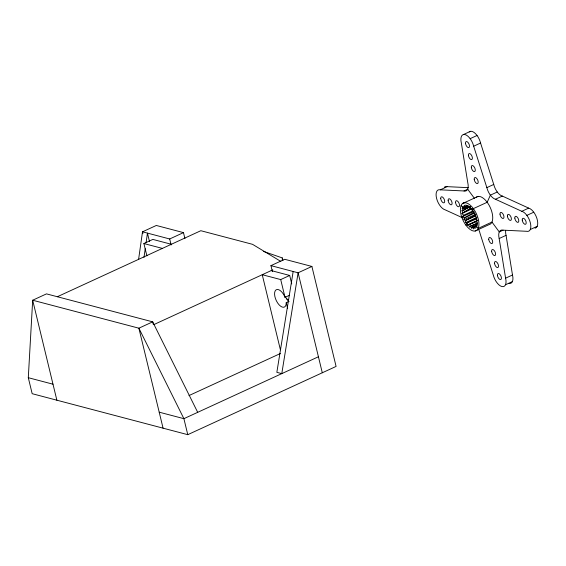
<?xml version="1.0" encoding="UTF-8"?>
<svg xmlns="http://www.w3.org/2000/svg" width="566" height="566" viewBox="0 0 566 566"><rect width="100%" height="100%" fill="white"/><g stroke="black" fill="none" stroke-linecap="round" stroke-linejoin="round"><path stroke-width="0.85" d="M272.387 271.638L270.937 265.638L284.733 259.292L311.901 266.445L336.091 366.421L187.77 434.674L32.17 393.695L28.3 377.699L32.679 300.228L46.483 293.874L152.679 321.849L197.697 412.331M138.564 259.596L142.512 231.812L156.308 225.466L183.476 232.619L184.926 238.619M143.997 257.424L145.229 248.743M146.092 242.665L147.45 233.114L149.523 241.682M293.167 271.496L276.845 372.329L281.783 373.631L298.105 272.798L311.901 266.445M475.829 215.936L465.528 220.492L463.986 219.672L464.332 217.924L474.223 212.229M467.268 205.996L465.733 206.852L465.853 204.878L467.247 206.93L467.771 205.387L468.924 207.687L470.459 206.937M476.834 224.695L472.079 226.888L471.556 228.431L470.396 226.131L477.506 223.089M465.945 225.197L467.014 222.82L476.982 217.761M476.501 225.784L474.832 226.365L476.409 227.511L475.73 225.112L477.23 225.671L476.204 223.308L477.541 223.237L476.239 221.058L477.308 220.372L475.829 218.533L476.558 217.273L474.994 215.894L475.341 214.146L473.792 213.325L473.735 211.21L472.313 210.998L473.381 208.621L487.177 202.274L490.361 195.171L497.266 191.994M474.499 213.092L464.332 217.924L462.762 216.545L463.497 215.285L473.02 210.906M463.497 215.285L462.012 213.446L470.495 208.238M469.136 206.838L463.115 210.51L461.785 210.58L463.08 212.759L470.799 208.606M469.787 206.767L463.115 210.51L462.097 208.147L463.596 208.705L467.283 206.491M467.261 205.96L465.733 206.852L464.198 205.196L464.488 207.453L466.745 206.137L464.488 207.453L462.917 206.307L463.596 208.705L468.068 206.116M470.438 206.845L468.924 207.687L469.815 206.675L470.65 209.08L471.846 208.663L472.313 210.998M475.44 215.101L465.528 220.492L465.592 222.608L467.014 222.82L476.664 218.844M477.216 220.747L467.474 225.155L467.014 222.82M288.002 301.834L286.233 302.626A9.572 4.677 65.3 0 1 279.095 304.826A9.572 4.677 65.3 0 1 275.246 290.761A9.572 4.677 65.3 0 1 284.38 295.848L285.016 297.348L289.495 295.289M146.912 255.86L143.884 243.543L152.855 239.411L171.328 244.279M142.922 233.525L142.512 231.812L169.68 238.972L183.476 232.619M57.322 296.747L200.824 230.709L252.542 244.328L280.821 261.414M463.561 134.503L470.459 131.326M470.155 138.656L477.053 135.486M462.698 217.853L445.124 209.823A10.881 5.313 65.3 0 1 436.535 198.199A10.881 5.313 65.3 0 1 440.291 189.829L464.007 190.968A10.881 5.313 65.3 0 0 467.757 182.599L461.325 142.95A10.881 5.313 65.3 0 1 465.075 134.581A10.881 5.313 65.3 0 1 473.671 146.205L480.569 143.028L493.743 184.452A10.881 5.313 65.3 0 0 502.339 196.077L528.694 208.118A10.881 5.313 65.3 0 1 536.915 218.426A10.881 5.313 65.3 0 1 535.047 228.197M440.291 189.829L447.19 186.653L468.266 187.664M153.994 324.53L272.77 269.869M464.007 190.968L467.834 189.207M280.389 349.731L262.242 274.715L280.715 279.576L289.686 275.451L291.731 283.913M473.671 146.205L486.845 187.622L493.743 184.452M464.155 202.798L477.952 196.452M467.247 206.93L468.832 206.201M466.547 208.387L469.716 206.93M462.012 213.446L472.327 208.698M486.845 187.622A10.881 5.313 65.3 0 0 495.441 199.246L502.339 196.077M462.762 216.545L473.869 211.429M463.986 219.672L475.886 214.196M465.592 222.608L476.699 217.493M467.474 225.155L477.789 220.407M475.171 231.02A15.232 7.436 65.3 0 0 473.381 208.621A15.232 7.436 65.3 0 0 460.434 211.09A15.232 7.436 65.3 0 0 475.171 231.02L488.967 224.667A15.232 7.436 65.3 0 0 490.149 207.305A15.232 7.436 65.3 0 0 476.204 197.301M495.441 199.246L521.795 211.295L528.694 208.118M526.868 215.377L533.766 212.2M503.089 230.164L499.254 231.926L491.967 222.063L478.171 228.416L475.73 225.112L477.35 224.539M478.362 228.905A10.881 5.313 65.3 0 1 480.074 233.496L493.248 274.913A10.881 5.313 65.3 0 0 501.844 286.538A10.881 5.313 65.3 0 0 505.594 278.168L499.162 238.519L506.061 235.35A10.881 5.313 65.3 0 1 505.679 230.567M530.285 229.513L537.184 226.336M189.002 395.563L280.411 353.502M318.425 356.771L183.9 418.677L159.202 412.175M505.594 278.168L512.492 274.991L506.061 235.35M505.502 284.762L512.4 281.585M476.855 221.589L468.669 224.737L469.511 227.143L470.396 226.131L476.791 223.796M476.056 226.075L473.586 226.966L473.466 228.933L472.079 226.888M476.063 226.117L473.586 226.966L475.122 228.622L474.832 226.365L476.445 225.813M270.937 265.638L298.105 272.798L322.295 372.768M271.206 270.583L289.686 275.451M143.884 243.543L162.364 248.403M28.3 377.699L52.999 384.201M263.31 251.354L282.278 257.912L282.901 260.487M467.665 189.193L474.435 198.348M461.156 205.401L463.596 208.705M280.715 279.576L285.016 297.348M286.233 302.626L287.67 308.527M169.68 238.972L171.13 244.965M187.77 434.674L183.9 418.677L138.882 328.195L32.679 300.228L56.869 400.197M153.301 324.417L152.679 321.849L138.882 328.195L163.072 428.172M282.278 257.912L282.342 260.438M444.423 187.183A10.881 5.313 65.3 0 1 447.19 186.653M462.967 203.76A3.262 1.592 65.3 0 1 464.714 202.911M521.795 211.295A10.881 5.313 65.3 0 1 530.384 222.919A10.881 5.313 65.3 0 1 526.628 231.289L502.912 230.15A10.881 5.313 65.3 0 0 499.162 238.519M469.214 131.935A10.881 5.313 65.3 0 1 480.569 143.028M512.492 274.991A10.881 5.313 65.3 0 1 508.742 283.361M288.108 299.796A10.881 5.313 65.3 0 1 286.382 298.409M289.077 301.671A9.572 4.677 65.3 0 1 285.398 296.761M455.552 202.479A3.262 1.592 65.3 0 0 458.708 206.753A3.262 1.592 65.3 0 0 458.326 201.956A3.262 1.592 65.3 0 0 455.552 202.479M448.138 200.527A3.262 1.592 65.3 0 0 451.3 204.8A3.262 1.592 65.3 0 0 450.911 200.003A3.262 1.592 65.3 0 0 448.138 200.527M440.73 198.581A3.262 1.592 65.3 0 0 443.885 202.847A3.262 1.592 65.3 0 0 443.503 198.05A3.262 1.592 65.3 0 0 440.73 198.581M500.004 214.189A3.262 1.592 65.3 0 0 503.16 218.462A3.262 1.592 65.3 0 0 502.778 213.665A3.262 1.592 65.3 0 0 500.004 214.189M507.412 216.141A3.262 1.592 65.3 0 0 510.574 220.415A3.262 1.592 65.3 0 0 510.192 215.611A3.262 1.592 65.3 0 0 507.412 216.141M514.827 218.094A3.262 1.592 65.3 0 0 517.982 222.367A3.262 1.592 65.3 0 0 517.6 217.563A3.262 1.592 65.3 0 0 514.827 218.094M522.234 220.047A3.262 1.592 65.3 0 0 525.389 224.313A3.262 1.592 65.3 0 0 525.007 219.516A3.262 1.592 65.3 0 0 522.234 220.047M474.223 179.323A3.262 1.592 65.3 0 0 477.386 183.589A3.262 1.592 65.3 0 0 477.004 178.792A3.262 1.592 65.3 0 0 474.223 179.323M471.322 167.324A3.262 1.592 65.3 0 0 474.485 171.597A3.262 1.592 65.3 0 0 474.096 166.793A3.262 1.592 65.3 0 0 471.322 167.324M468.422 155.325A3.262 1.592 65.3 0 0 471.577 159.598A3.262 1.592 65.3 0 0 471.195 154.801A3.262 1.592 65.3 0 0 468.422 155.325M465.521 143.332A3.262 1.592 65.3 0 0 468.676 147.599A3.262 1.592 65.3 0 0 468.294 142.802A3.262 1.592 65.3 0 0 465.521 143.332M488.741 239.305A3.262 1.592 65.3 0 0 491.896 243.571A3.262 1.592 65.3 0 0 491.514 238.774A3.262 1.592 65.3 0 0 488.741 239.305M491.642 251.297A3.262 1.592 65.3 0 0 494.797 255.57A3.262 1.592 65.3 0 0 494.415 250.773A3.262 1.592 65.3 0 0 491.642 251.297M494.543 263.296A3.262 1.592 65.3 0 0 497.698 267.569A3.262 1.592 65.3 0 0 497.316 262.765A3.262 1.592 65.3 0 0 494.543 263.296M497.443 275.295A3.262 1.592 65.3 0 0 500.606 279.562A3.262 1.592 65.3 0 0 500.217 274.765A3.262 1.592 65.3 0 0 497.443 275.295"/></g></svg>
